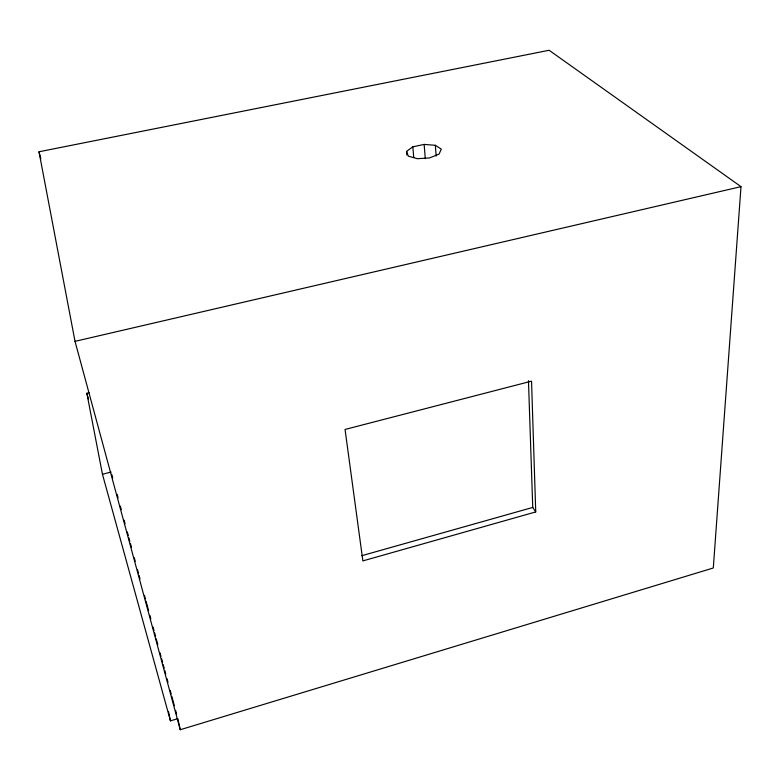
<?xml version="1.0" encoding="UTF-8"?>
<svg xmlns="http://www.w3.org/2000/svg" width="780" height="780" viewBox="0 0 780 780"><rect width="100%" height="100%" fill="white"/><g stroke="black" fill="none" stroke-linecap="round" stroke-linejoin="round"><path stroke-width="1.17" d="M741 186.654L713.3 567.986L180.248 729.729L75.016 341.348L39 151.768L549.12 50.271L741 186.654L75.016 341.348M406.536 151.418L412.825 146.816L424.154 144.417L435.347 145.304L441.285 149.097L439.091 154.079L429.644 157.901L417.417 158.71L408.281 156.127L406.536 151.418L406.848 154.996M89.105 392.71L86.853 393.256L102.453 474.26L170.459 720.856L177.83 718.643L180.248 729.729M361.832 555.682L532.74 507.439L535.733 511.933L362.866 560.898L345.052 429.448L531.541 381.147L535.733 511.933M102.453 474.26L111.111 472.046M86.853 393.256L88.452 399.116M111.745 474.396L112.7 477.916M117.146 494.354L118.102 497.884M120.325 506.103L121.28 509.623M124.137 520.192L125.093 523.712M127.316 531.931L128.261 535.46M128.905 537.81L129.851 541.33M130.494 543.679L131.44 547.199M134.306 557.768L135.252 561.288M137.485 569.507L138.43 573.037M139.064 575.377L140.02 578.906M144.466 595.345L145.421 598.865M146.055 601.214L148.6 610.613M149.867 615.303L150.823 618.832M153.046 627.052L154.001 630.572M154.635 632.921L155.591 636.441M156.224 638.791L157.814 644.66M160.036 652.88L160.992 656.399M161.626 658.749L162.581 662.279M163.215 664.628L164.171 668.148M164.804 670.498L165.76 674.017M167.027 678.717L167.983 682.237M170.206 690.456L171.161 693.976M171.795 696.325L174.34 705.725M175.607 710.424L176.563 713.944M39 151.768L40.862 158.828M168.47 711.409L170.459 720.856M412.825 146.816L413.731 157.511M424.154 144.417L425.285 158.681M435.347 145.304L436.147 156.029M528.469 380.65L532.74 507.439"/></g></svg>
